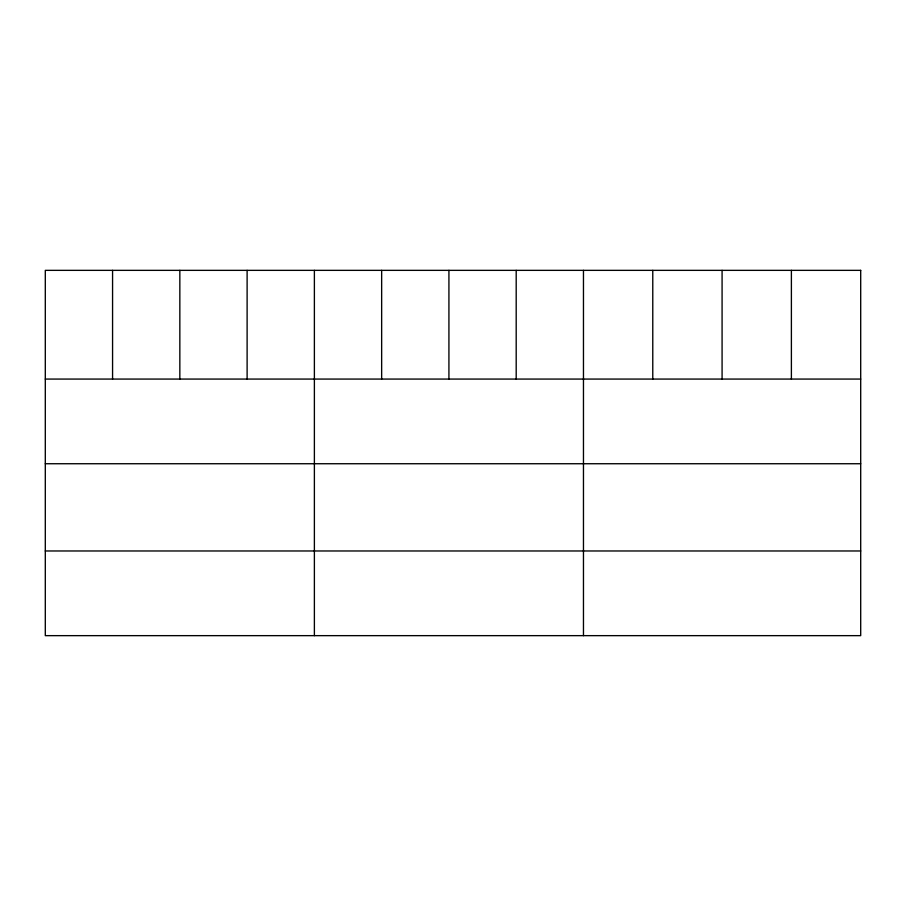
<?xml version="1.0" encoding="UTF-8"?>
<svg xmlns="http://www.w3.org/2000/svg" width="906" height="906" viewBox="0 0 906 906"><rect width="100%" height="100%" fill="white"/><g stroke="black" fill="none" stroke-linecap="round" stroke-linejoin="round"><path stroke-width="1.36" d="M45.3 379.07L860.7 379.07M45.3 463.736L860.7 463.736M45.3 550.973L860.7 550.973M791.391 270.35L791.391 379.07M722.082 270.35L722.082 379.07M652.773 270.35L652.773 379.07M583.464 270.35L583.464 635.65M516.194 270.35L516.194 379.07M448.923 270.35L448.923 379.07M381.653 270.35L381.653 379.07M314.382 270.35L314.382 635.65M247.112 270.35L247.112 379.07M179.841 270.35L179.841 379.07M112.571 270.35L112.571 379.07M860.7 270.35L45.3 270.35L45.3 635.65L860.7 635.65L860.7 270.35"/></g></svg>
